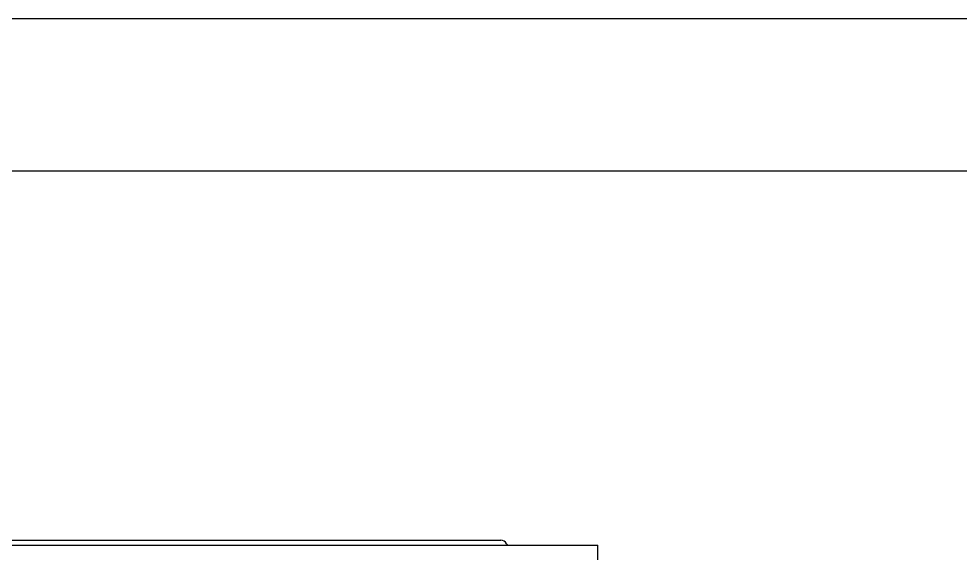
# Model space of a CAD drawing. Header units: millimetres. Extents: x 0 to 87554, y -20854 to 20404.
# Drawn here: x 67141 to 68069, y 17115 to 17642 of the extents above; entities that cross this region are included whole.
import ezdxf

# ---------------------------------------------------------------- set-up
doc = ezdxf.new("R2010")
doc.units = ezdxf.units.MM
doc.layers.get('0').update_dxf_attribs({"lineweight": 15})
doc.layers.add('4215-12649_2_1_0', color=7, linetype='Continuous')
doc.layers.add('THICK', color=7, linetype='Continuous', lineweight=0)

# ---------------------------------------------------------------- blocks, each defined once
blk = doc.blocks.new('gt55')
at = {"layer": '4215-12649_2_1_0', "color": 87, "linetype": 'Continuous'}
for p, q in [((-2121.25, 376), (-991.25, 376)), ((-2217, 371), (-895.5, 371)), ((-895.5, 356), (-895.5, 371))]:
    blk.add_line(p, q, dxfattribs=at)
for centre, radius, start, end in [((-991.25, 369.5), 6.5, 26.3878, 90), ((-983.19, 373.5), 2.5, 206.3878, 270)]:
    blk.add_arc(centre, radius, start, end, dxfattribs=at)
at = {"layer": 'THICK', "color": 87, "lineweight": -3}
for p, q in [((3485.75, 890.5), (-2216.25, 890.5)), ((-2240.25, 740.5), (3446.75, 740.5))]:
    blk.add_line(p, q, dxfattribs=at)

msp = doc.modelspace()

# ---------------------------------------------------------------- block references
at = {"lineweight": -3}
msp.add_blockref('gt55', (68607.462, 16751.976), dxfattribs=at)

doc.saveas('drawing.dxf')
